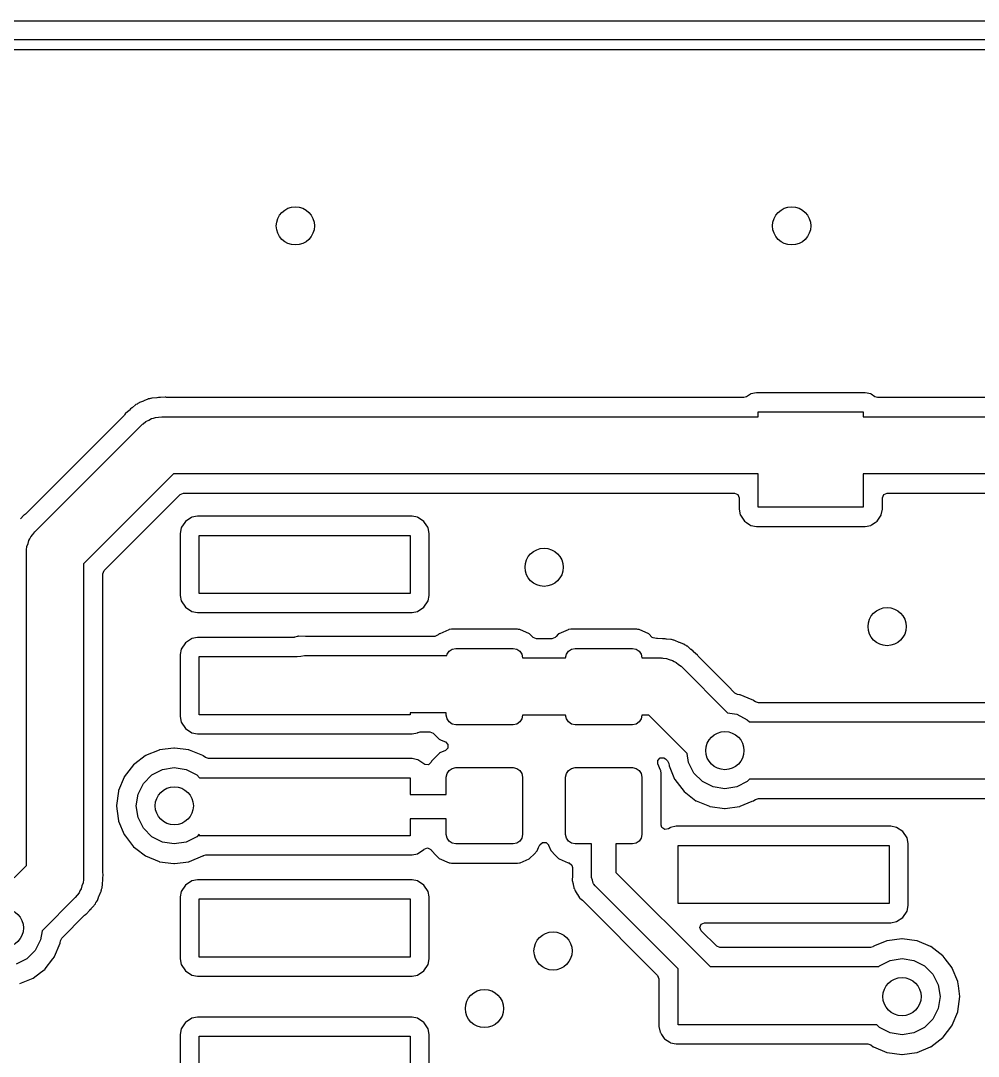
# Model space of a CAD drawing. Extents: x 124.6 to 173.9, y -108.3 to -87.7.
# Drawn here: x 138.02 to 148.06, y -98.5 to -87.65 of the extents above; entities that cross this region are included whole.
import ezdxf

# ---------------------------------------------------------------- set-up
doc = ezdxf.new("R2010")
doc.units = 0
doc.layers.add('BLACK', color=7, linetype='CONTINUOUS')

msp = doc.modelspace()

# ---------------------------------------------------------------- linework, layer by layer
at = {"layer": 'BLACK', "linetype": 'CONTINUOUS'}
for p, q in [((133.85, -87.65), (170.15, -87.65)), ((170.15, -87.85), (133.85, -87.85)), ((133.878, -87.9505), (170.122, -87.9505)), ((139.447, -91.6018), (139.397, -91.6049)), ((139.451, -91.6014), (139.447, -91.6018)), ((139.464, -91.5995), (139.451, -91.6014)), ((139.482, -91.5995), (139.464, -91.5995)), ((139.485, -91.5994), (139.482, -91.5995)), ((139.537, -91.5962), (139.485, -91.5994)), ((139.541, -91.596), (139.537, -91.5962)), ((139.537, -91.5962), (139.537, -91.5962)), ((139.544, -91.5968), (139.541, -91.596)), ((139.551, -91.5983), (139.544, -91.5968)), ((139.544, -91.5968), (139.544, -91.5968)), ((139.562, -91.5995), (139.551, -91.5983)), ((145.599, -91.5995), (139.562, -91.5995)), ((145.627, -91.5912), (145.599, -91.5995)), ((145.668, -91.5638), (145.627, -91.5912)), ((145.672, -91.5611), (145.668, -91.5638)), ((145.668, -91.5638), (145.668, -91.5638)), ((145.73, -91.5495), (145.672, -91.5611)), ((146.87, -91.5495), (145.73, -91.5495)), ((146.928, -91.5611), (146.87, -91.5495)), ((146.932, -91.5638), (146.928, -91.5611)), ((146.973, -91.5912), (146.932, -91.5638)), ((146.932, -91.5638), (146.932, -91.5638)), ((147.001, -91.5995), (146.973, -91.5912)), ((158.742, -91.5995), (147.001, -91.5995)), ((139.183, -91.7115), (139.174, -91.7185)), ((139.187, -91.7088), (139.183, -91.7115)), ((139.19, -91.7064), (139.187, -91.7088)), ((139.228, -91.674), (139.19, -91.7064)), ((139.242, -91.6676), (139.228, -91.674)), ((139.25, -91.6626), (139.242, -91.6676)), ((139.263, -91.6535), (139.25, -91.6626)), ((139.266, -91.6523), (139.263, -91.6535)), ((139.309, -91.6367), (139.266, -91.6523)), ((139.266, -91.6523), (139.266, -91.6523)), ((139.313, -91.6352), (139.309, -91.6367)), ((139.355, -91.6161), (139.313, -91.6352)), ((139.358, -91.6147), (139.355, -91.6161)), ((139.355, -91.6161), (139.355, -91.6161)), ((139.362, -91.6141), (139.358, -91.6147)), ((139.366, -91.6135), (139.362, -91.6141)), ((139.373, -91.6125), (139.366, -91.6135)), ((139.383, -91.6101), (139.373, -91.6125)), ((139.384, -91.6096), (139.383, -91.6101)), ((139.397, -91.6049), (139.384, -91.6096)), ((139.105, -91.7872), (138.602, -92.2897)), ((139.111, -91.7792), (139.105, -91.7872)), ((139.117, -91.7705), (139.111, -91.7792)), ((139.119, -91.7676), (139.117, -91.7705)), ((139.117, -91.7705), (139.117, -91.7705)), ((139.158, -91.7337), (139.119, -91.7676)), ((139.161, -91.7313), (139.158, -91.7337)), ((139.174, -91.7185), (139.161, -91.7313)), ((139.364, -91.8376), (139.392, -91.8201)), ((139.392, -91.8201), (139.414, -91.8161)), ((139.414, -91.8161), (139.434, -91.8073)), ((139.434, -91.8073), (139.467, -91.8061)), ((139.467, -91.8061), (139.5, -91.8)), ((139.5, -91.8), (145.75, -91.8)), ((145.75, -91.8), (145.75, -91.75)), ((145.75, -91.75), (146.85, -91.75)), ((146.85, -91.75), (146.85, -91.8)), ((146.85, -91.8), (158.8, -91.8)), ((138.169, -93.0068), (139.288, -91.8879)), ((139.288, -91.8879), (139.296, -91.8815)), ((139.296, -91.8815), (139.298, -91.8778)), ((139.298, -91.8778), (139.305, -91.8736)), ((139.305, -91.8736), (139.333, -91.8507)), ((139.333, -91.8507), (139.364, -91.8376)), ((138.602, -92.2897), (138.071, -92.8214)), ((139.624, -92.4), (138.681, -93.3432)), ((145.75, -92.4), (139.624, -92.4)), ((145.75, -92.75), (145.75, -92.4)), ((158.676, -92.4), (146.85, -92.4)), ((146.85, -92.4), (146.85, -92.75)), ((139.363, -92.9444), (139.693, -92.6148)), ((139.693, -92.6148), (139.728, -92.6005)), ((139.728, -92.6005), (145.5, -92.6005)), ((145.5, -92.6005), (145.535, -92.6149)), ((145.535, -92.6149), (145.549, -92.6495)), ((145.549, -92.6495), (145.549, -92.7697)), ((147.05, -92.6495), (147.065, -92.6149)), ((147.05, -92.7697), (147.05, -92.6495)), ((147.065, -92.6149), (147.1, -92.6005)), ((147.1, -92.6005), (156.565, -92.6005)), ((145.549, -92.7697), (145.561, -92.8282)), ((146.85, -92.75), (145.75, -92.75)), ((147.039, -92.8282), (147.05, -92.7697)), ((138.053, -92.8338), (138.019, -92.8724)), ((138.056, -92.832), (138.053, -92.8338)), ((138.062, -92.8282), (138.056, -92.832)), ((138.056, -92.832), (138.056, -92.832)), ((138.071, -92.8214), (138.062, -92.8282)), ((139.748, -92.8992), (139.741, -92.9089)), ((139.795, -92.8676), (139.748, -92.8992)), ((139.81, -92.8576), (139.795, -92.8676)), ((139.814, -92.8549), (139.81, -92.8576)), ((139.873, -92.8433), (139.814, -92.8549)), ((142.122, -92.8433), (139.873, -92.8433)), ((142.18, -92.8549), (142.122, -92.8433)), ((142.184, -92.8576), (142.18, -92.8549)), ((142.199, -92.8676), (142.184, -92.8576)), ((142.247, -92.8992), (142.199, -92.8676)), ((142.253, -92.9089), (142.247, -92.8992)), ((145.561, -92.8282), (145.564, -92.8322)), ((145.564, -92.8322), (145.571, -92.8433)), ((145.571, -92.8433), (145.605, -92.8946)), ((145.605, -92.8946), (145.625, -92.9077)), ((146.975, -92.9077), (146.995, -92.8946)), ((146.995, -92.8946), (147.029, -92.8433)), ((147.029, -92.8433), (147.036, -92.8322)), ((147.036, -92.8322), (147.039, -92.8282)), ((138.15, -93.0342), (138.169, -93.0068)), ((138.901, -93.4072), (139.363, -92.9444)), ((139.704, -92.9656), (139.692, -93.0241)), ((139.707, -92.9597), (139.704, -92.9656)), ((139.741, -92.9089), (139.707, -92.9597)), ((142.287, -92.9597), (142.253, -92.9089)), ((142.291, -92.9656), (142.287, -92.9597)), ((142.303, -93.0241), (142.291, -92.9656)), ((145.625, -92.9077), (145.662, -92.9326)), ((145.662, -92.9326), (145.672, -92.9389)), ((145.672, -92.9389), (145.73, -92.9505)), ((145.73, -92.9505), (146.87, -92.9505)), ((146.87, -92.9505), (146.928, -92.9389)), ((146.928, -92.9389), (146.938, -92.9326)), ((146.938, -92.9326), (146.975, -92.9077)), ((138.099, -93.1297), (138.107, -93.0973)), ((138.107, -93.0973), (138.119, -93.0791)), ((138.119, -93.0791), (138.127, -93.0586)), ((138.127, -93.0586), (138.15, -93.0342)), ((139.692, -93.0241), (139.692, -93.6731)), ((139.892, -93.6534), (139.892, -93.0438)), ((139.892, -93.0438), (142.102, -93.0438)), ((142.102, -93.0438), (142.102, -93.6534)), ((142.303, -93.6731), (142.303, -93.0241)), ((138.081, -93.2042), (138.083, -93.1965)), ((138.082, -93.2088), (138.081, -93.2042)), ((138.081, -93.2189), (138.082, -93.2088)), ((138.081, -96.5043), (138.081, -93.2189)), ((138.083, -93.1965), (138.087, -93.1606)), ((138.087, -93.1606), (138.099, -93.1297)), ((138.681, -93.3432), (138.681, -96.6286)), ((138.881, -93.4465), (138.896, -93.4119)), ((138.881, -96.5704), (138.881, -93.4465)), ((138.896, -93.4119), (138.901, -93.4072)), ((142.102, -93.6534), (139.892, -93.6534)), ((139.692, -93.6731), (139.704, -93.7316)), ((139.704, -93.7316), (139.748, -93.798)), ((142.247, -93.798), (142.291, -93.7316)), ((142.291, -93.7316), (142.303, -93.6731)), ((139.748, -93.798), (139.814, -93.8423)), ((139.814, -93.8423), (139.873, -93.8539)), ((139.873, -93.8539), (142.122, -93.8539)), ((142.122, -93.8539), (142.18, -93.8423)), ((142.18, -93.8423), (142.247, -93.798)), ((142.397, -94.0878), (142.362, -94.1022)), ((142.408, -94.0767), (142.397, -94.0878)), ((142.412, -94.0748), (142.408, -94.0767)), ((142.507, -94.0327), (142.412, -94.0748)), ((142.412, -94.0748), (142.412, -94.0748)), ((142.51, -94.0312), (142.507, -94.0327)), ((142.507, -94.0327), (142.507, -94.0327)), ((142.514, -94.0308), (142.51, -94.0312)), ((142.535, -94.0283), (142.514, -94.0308)), ((142.514, -94.0308), (142.514, -94.0308)), ((142.536, -94.0281), (142.535, -94.0283)), ((142.535, -94.0283), (142.535, -94.0283)), ((143.226, -94.0281), (142.536, -94.0281)), ((143.238, -94.0296), (143.226, -94.0281)), ((143.248, -94.0307), (143.238, -94.0296)), ((143.251, -94.0311), (143.248, -94.0307)), ((143.248, -94.0307), (143.248, -94.0307)), ((143.354, -94.0764), (143.251, -94.0311)), ((143.391, -94.1133), (143.354, -94.0764)), ((143.655, -94.0799), (143.632, -94.1028)), ((143.658, -94.0767), (143.655, -94.0799)), ((143.655, -94.0799), (143.655, -94.0799)), ((143.662, -94.0748), (143.658, -94.0767)), ((143.757, -94.0327), (143.662, -94.0748)), ((143.662, -94.0748), (143.662, -94.0748)), ((143.76, -94.0312), (143.757, -94.0327)), ((143.757, -94.0327), (143.757, -94.0327)), ((143.764, -94.0308), (143.76, -94.0312)), ((143.785, -94.0283), (143.764, -94.0308)), ((143.764, -94.0308), (143.764, -94.0308)), ((143.786, -94.0281), (143.785, -94.0283)), ((143.785, -94.0283), (143.785, -94.0283)), ((144.476, -94.0281), (143.786, -94.0281)), ((144.488, -94.0296), (144.476, -94.0281)), ((144.498, -94.0307), (144.488, -94.0296)), ((144.501, -94.0311), (144.498, -94.0307)), ((144.498, -94.0307), (144.498, -94.0307)), ((144.604, -94.0764), (144.501, -94.0311)), ((144.64, -94.1129), (144.604, -94.0764)), ((139.748, -94.1692), (139.704, -94.2356)), ((139.8, -94.1345), (139.748, -94.1692)), ((139.81, -94.1276), (139.8, -94.1345)), ((139.814, -94.1249), (139.81, -94.1276)), ((139.873, -94.1133), (139.814, -94.1249)), ((140.88, -94.1133), (139.873, -94.1133)), ((140.887, -94.1128), (140.88, -94.1133)), ((140.889, -94.1125), (140.887, -94.1128)), ((140.895, -94.1111), (140.889, -94.1125)), ((140.917, -94.1049), (140.895, -94.1111)), ((140.925, -94.1027), (140.917, -94.1049)), ((140.928, -94.1017), (140.925, -94.1027)), ((140.925, -94.1027), (140.925, -94.1027)), ((140.932, -94.1018), (140.928, -94.1017)), ((141.005, -94.1022), (140.932, -94.1018)), ((140.932, -94.1018), (140.932, -94.1018)), ((142.362, -94.1022), (141.005, -94.1022)), ((141.005, -94.1022), (141.005, -94.1022)), ((143.391, -94.1138), (143.391, -94.1133)), ((143.426, -94.1281), (143.391, -94.1138)), ((143.586, -94.1281), (143.426, -94.1281)), ((143.621, -94.1137), (143.586, -94.1281)), ((143.622, -94.1129), (143.621, -94.1137)), ((143.632, -94.1028), (143.622, -94.1129)), ((144.648, -94.1193), (144.64, -94.1129)), ((144.685, -94.1261), (144.648, -94.1193)), ((144.695, -94.1241), (144.685, -94.1261)), ((144.746, -94.128), (144.695, -94.1241)), ((144.75, -94.1281), (144.746, -94.128)), ((144.768, -94.1281), (144.75, -94.1281)), ((144.774, -94.1291), (144.768, -94.1281)), ((144.784, -94.1306), (144.774, -94.1291)), ((144.788, -94.1311), (144.784, -94.1306)), ((144.834, -94.1345), (144.788, -94.1311)), ((144.838, -94.1348), (144.834, -94.1345)), ((144.834, -94.1345), (144.834, -94.1345)), ((144.841, -94.136), (144.838, -94.1348)), ((144.852, -94.1402), (144.841, -94.136)), ((144.841, -94.136), (144.841, -94.136)), ((144.862, -94.1427), (144.852, -94.1402)), ((144.866, -94.1433), (144.862, -94.1427)), ((144.877, -94.145), (144.866, -94.1433)), ((144.921, -94.1656), (144.877, -94.145)), ((144.922, -94.1662), (144.921, -94.1656)), ((144.925, -94.1677), (144.922, -94.1662)), ((144.969, -94.1839), (144.925, -94.1677)), ((144.972, -94.1851), (144.969, -94.1839)), ((144.969, -94.1839), (144.969, -94.1839)), ((144.975, -94.1872), (144.972, -94.1851)), ((144.984, -94.1943), (144.975, -94.1872)), ((144.975, -94.1872), (144.975, -94.1872)), ((144.993, -94.1995), (144.984, -94.1943)), ((145.003, -94.2045), (144.993, -94.1995)), ((145.007, -94.206), (145.003, -94.2045)), ((145.003, -94.2045), (145.003, -94.2045)), ((145.044, -94.2389), (145.007, -94.206)), ((139.704, -94.2356), (139.692, -94.2941)), ((139.692, -94.2941), (139.692, -94.9431)), ((139.892, -94.9234), (139.892, -94.3138)), ((139.892, -94.3138), (140.916, -94.3138)), ((140.916, -94.3138), (140.917, -94.3136)), ((140.917, -94.3136), (140.957, -94.3101)), ((140.957, -94.3101), (140.997, -94.3027)), ((140.997, -94.3027), (142.486, -94.3027)), ((142.486, -94.3027), (142.489, -94.2903)), ((142.489, -94.2903), (142.51, -94.2579)), ((142.51, -94.2579), (142.543, -94.2362)), ((142.543, -94.2362), (142.581, -94.2286)), ((142.581, -94.2286), (143.181, -94.2286)), ((143.181, -94.2286), (143.219, -94.2362)), ((143.219, -94.2362), (143.252, -94.2579)), ((143.252, -94.2579), (143.273, -94.2903)), ((143.273, -94.2903), (143.281, -94.3286)), ((143.731, -94.3286), (143.739, -94.2903)), ((143.739, -94.2903), (143.76, -94.2579)), ((143.76, -94.2579), (143.793, -94.2362)), ((143.793, -94.2362), (143.831, -94.2286)), ((143.831, -94.2286), (144.431, -94.2286)), ((144.431, -94.2286), (144.469, -94.2362)), ((144.469, -94.2362), (144.502, -94.2579)), ((144.502, -94.2579), (144.523, -94.2903)), ((144.523, -94.2903), (144.531, -94.3286)), ((145.047, -94.2413), (145.044, -94.2389)), ((145.056, -94.2483), (145.047, -94.2413)), ((145.058, -94.2494), (145.056, -94.2483)), ((145.056, -94.2483), (145.056, -94.2483)), ((145.07, -94.2622), (145.058, -94.2494)), ((145.073, -94.2643), (145.07, -94.2622)), ((145.114, -94.3009), (145.073, -94.2643)), ((145.116, -94.3038), (145.114, -94.3009)), ((145.12, -94.3098), (145.116, -94.3038)), ((145.116, -94.3038), (145.116, -94.3038)), ((145.126, -94.3183), (145.12, -94.3098)), ((143.281, -94.3286), (143.731, -94.3286)), ((144.531, -94.3286), (144.729, -94.3286)), ((144.729, -94.3286), (144.739, -94.3296)), ((144.739, -94.3296), (144.744, -94.329)), ((144.744, -94.329), (144.751, -94.3308)), ((144.751, -94.3308), (144.787, -94.3343)), ((144.787, -94.3343), (144.818, -94.3467)), ((144.818, -94.3467), (144.851, -94.3544)), ((144.851, -94.3544), (144.869, -94.3668)), ((144.869, -94.3668), (144.889, -94.375)), ((144.889, -94.375), (144.914, -94.3977)), ((144.914, -94.3977), (144.941, -94.4165)), ((144.941, -94.4165), (145.429, -94.9046)), ((145.44, -94.6318), (145.126, -94.3183)), ((145.492, -94.6838), (145.44, -94.6318)), ((145.506, -94.6981), (145.492, -94.6838)), ((145.534, -94.712), (145.506, -94.6981)), ((145.554, -94.7145), (145.534, -94.712)), ((145.557, -94.715), (145.554, -94.7145)), ((145.554, -94.7145), (145.554, -94.7145)), ((145.56, -94.7162), (145.557, -94.715)), ((145.643, -94.7508), (145.56, -94.7162)), ((145.56, -94.7162), (145.56, -94.7162)), ((145.703, -94.7755), (145.643, -94.7508)), ((145.705, -94.7774), (145.703, -94.7755)), ((145.721, -94.7894), (145.705, -94.7774)), ((145.705, -94.7774), (145.705, -94.7774)), ((145.751, -94.7995), (145.721, -94.7894)), ((151.072, -94.7995), (145.751, -94.7995)), ((139.692, -94.9431), (139.704, -95.0016)), ((142.102, -94.9234), (139.892, -94.9234)), ((142.481, -94.9027), (142.102, -94.9027)), ((142.102, -94.9027), (142.102, -94.9234)), ((142.481, -94.9286), (142.481, -94.9027)), ((142.489, -94.9669), (142.481, -94.9286)), ((142.51, -94.9993), (142.489, -94.9669)), ((143.273, -94.9669), (143.252, -94.9993)), ((143.281, -94.9286), (143.273, -94.9669)), ((143.731, -94.9286), (143.281, -94.9286)), ((143.739, -94.9669), (143.731, -94.9286)), ((143.76, -94.9993), (143.739, -94.9669)), ((144.523, -94.9669), (144.502, -94.9993)), ((144.531, -94.9286), (144.523, -94.9669)), ((144.605, -94.9286), (144.531, -94.9286)), ((145.005, -95.3287), (144.605, -94.9286)), ((145.429, -94.9046), (145.524, -94.9196)), ((145.524, -94.9196), (145.635, -94.9764)), ((139.704, -95.0016), (139.748, -95.068)), ((139.748, -95.068), (139.814, -95.1123)), ((142.543, -95.021), (142.51, -94.9993)), ((142.581, -95.0286), (142.543, -95.021)), ((143.181, -95.0286), (142.581, -95.0286)), ((143.219, -95.021), (143.181, -95.0286)), ((143.252, -94.9993), (143.219, -95.021)), ((143.793, -95.021), (143.76, -94.9993)), ((143.831, -95.0286), (143.793, -95.021)), ((144.431, -95.0286), (143.831, -95.0286)), ((144.469, -95.021), (144.431, -95.0286)), ((144.502, -94.9993), (144.469, -95.021)), ((145.635, -94.9764), (145.659, -95)), ((145.659, -95), (151.176, -95)), ((139.814, -95.1123), (139.873, -95.1239)), ((139.873, -95.1239), (142.122, -95.1239)), ((142.122, -95.1239), (142.18, -95.1123)), ((142.18, -95.1123), (142.184, -95.1096)), ((142.184, -95.1096), (142.189, -95.1077)), ((142.189, -95.1091), (142.209, -95.1032)), ((142.189, -95.1077), (142.189, -95.1091)), ((142.209, -95.1032), (142.31, -95.1032)), ((142.31, -95.1032), (142.345, -95.1175)), ((142.345, -95.1175), (142.408, -95.1808)), ((142.408, -95.1808), (142.429, -95.1902)), ((139.474, -95.2936), (139.471, -95.2948)), ((139.477, -95.2931), (139.474, -95.2936)), ((139.628, -95.2733), (139.477, -95.2931)), ((139.477, -95.2931), (139.477, -95.2931)), ((139.631, -95.2729), (139.628, -95.2733)), ((139.634, -95.2733), (139.631, -95.2729)), ((139.785, -95.2931), (139.634, -95.2733)), ((139.788, -95.2936), (139.785, -95.2931)), ((139.785, -95.2931), (139.785, -95.2931)), ((139.791, -95.2948), (139.788, -95.2936)), ((142.429, -95.1902), (142.472, -95.2088)), ((142.472, -95.2088), (142.497, -95.2359)), ((142.497, -95.2734), (142.472, -95.2984)), ((142.497, -95.2359), (142.497, -95.2734)), ((139.326, -95.356), (139.216, -95.44)), ((139.328, -95.3541), (139.326, -95.356)), ((139.331, -95.3528), (139.328, -95.3541)), ((139.471, -95.2948), (139.331, -95.3528)), ((139.331, -95.3528), (139.331, -95.3528)), ((139.471, -95.2948), (139.471, -95.2948)), ((139.931, -95.3528), (139.791, -95.2948)), ((139.791, -95.2948), (139.791, -95.2948)), ((139.934, -95.3541), (139.931, -95.3528)), ((139.931, -95.3528), (139.931, -95.3528)), ((139.959, -95.3732), (139.934, -95.3541)), ((139.989, -95.3833), (139.959, -95.3732)), ((142.122, -95.3833), (139.989, -95.3833)), ((142.18, -95.3949), (142.122, -95.3833)), ((142.184, -95.3976), (142.18, -95.3949)), ((142.247, -95.4392), (142.184, -95.3976)), ((142.381, -95.3541), (142.329, -95.4059)), ((142.405, -95.3299), (142.381, -95.3541)), ((142.408, -95.3267), (142.405, -95.3299)), ((142.405, -95.3299), (142.405, -95.3299)), ((142.412, -95.3248), (142.408, -95.3267)), ((142.472, -95.2984), (142.412, -95.3248)), ((142.412, -95.3248), (142.412, -95.3248)), ((144.697, -95.4025), (144.723, -95.3753)), ((144.698, -95.44), (144.697, -95.4025)), ((144.723, -95.3753), (144.761, -95.3744)), ((144.761, -95.3744), (144.778, -95.3855)), ((144.778, -95.3855), (144.798, -95.4057)), ((145.02, -95.4236), (145.005, -95.3287)), ((139.203, -95.4503), (139.106, -95.5758)), ((139.216, -95.44), (139.203, -95.4503)), ((139.396, -95.555), (139.507, -95.4982)), ((139.507, -95.4982), (139.631, -95.4786)), ((139.631, -95.4786), (139.755, -95.4982)), ((139.755, -95.4982), (139.866, -95.555)), ((142.257, -95.4465), (142.247, -95.4392)), ((142.247, -95.4392), (142.247, -95.4392)), ((142.295, -95.4474), (142.257, -95.4465)), ((142.322, -95.4215), (142.295, -95.4474)), ((142.327, -95.41), (142.322, -95.4215)), ((142.329, -95.4059), (142.327, -95.41)), ((142.327, -95.41), (142.327, -95.41)), ((142.489, -95.5403), (142.51, -95.5079)), ((142.51, -95.5079), (142.543, -95.4862)), ((142.543, -95.4862), (142.581, -95.4786)), ((142.581, -95.4786), (143.181, -95.4786)), ((143.181, -95.4786), (143.219, -95.4862)), ((143.219, -95.4862), (143.252, -95.5079)), ((143.252, -95.5079), (143.273, -95.5403)), ((143.739, -95.5403), (143.76, -95.5079)), ((143.76, -95.5079), (143.793, -95.4862)), ((143.793, -95.4862), (143.831, -95.4786)), ((143.831, -95.4786), (144.431, -95.4786)), ((144.431, -95.4786), (144.469, -95.4862)), ((144.469, -95.4862), (144.502, -95.5079)), ((144.502, -95.5079), (144.523, -95.5403)), ((144.727, -95.5044), (144.698, -95.44)), ((144.728, -95.5078), (144.727, -95.5044)), ((144.727, -95.5044), (144.727, -95.5044)), ((144.729, -95.5114), (144.728, -95.5078)), ((144.729, -95.5144), (144.729, -95.5114)), ((144.729, -95.5114), (144.729, -95.5114)), ((144.798, -95.4057), (144.812, -95.4339)), ((144.812, -95.4339), (144.815, -95.4568)), ((144.815, -95.4568), (144.816, -95.4597)), ((144.816, -95.4597), (144.816, -95.4597)), ((144.816, -95.4597), (144.874, -95.5999)), ((145.076, -95.5351), (145.02, -95.4236)), ((139.105, -95.5787), (139.047, -95.7189)), ((139.106, -95.5758), (139.105, -95.5787)), ((139.105, -95.5787), (139.105, -95.5787)), ((139.307, -95.6435), (139.396, -95.555)), ((139.866, -95.555), (139.895, -95.5838)), ((139.895, -95.5838), (142.102, -95.5838)), ((142.102, -95.5838), (142.102, -95.7616)), ((142.481, -95.5786), (142.489, -95.5403)), ((142.481, -95.7616), (142.481, -95.5786)), ((143.273, -95.5403), (143.281, -95.5786)), ((143.281, -95.5786), (143.281, -96.1786)), ((143.731, -95.5786), (143.739, -95.5403)), ((143.731, -96.1786), (143.731, -95.5786)), ((144.523, -95.5403), (144.531, -95.5786)), ((144.531, -95.5786), (144.531, -96.1786)), ((144.732, -95.534), (144.729, -95.5144)), ((144.732, -96.0802), (144.732, -95.534)), ((144.874, -95.5999), (144.875, -95.6028)), ((144.875, -95.6028), (144.972, -95.7283)), ((145.165, -95.6236), (145.076, -95.5351)), ((145.659, -95.6), (145.635, -95.6236)), ((151.3, -95.6), (145.659, -95.6)), ((139.046, -95.725), (139.026, -95.8754)), ((139.047, -95.7189), (139.046, -95.7218)), ((139.046, -95.7218), (139.046, -95.725)), ((139.046, -95.725), (139.046, -95.725)), ((139.047, -95.7189), (139.047, -95.7189)), ((139.251, -95.755), (139.307, -95.6435)), ((144.972, -95.7283), (145.097, -95.8245)), ((145.276, -95.6804), (145.165, -95.6236)), ((145.4, -95.7), (145.276, -95.6804)), ((145.524, -95.6804), (145.4, -95.7)), ((145.635, -95.6236), (145.524, -95.6804)), ((139.231, -95.8786), (139.251, -95.755)), ((142.102, -95.7616), (142.481, -95.7616)), ((145.097, -95.8245), (145.1, -95.8258)), ((145.1, -95.8258), (145.1, -95.8258)), ((145.1, -95.8258), (145.24, -95.8838)), ((145.56, -95.8838), (145.687, -95.831)), ((145.687, -95.831), (145.703, -95.8245)), ((145.703, -95.8245), (145.705, -95.8226)), ((145.705, -95.8226), (145.721, -95.8106)), ((145.705, -95.8226), (145.705, -95.8226)), ((145.721, -95.8106), (145.751, -95.8005)), ((145.751, -95.8005), (151.238, -95.8005)), ((139.026, -95.8754), (139.025, -95.8786)), ((139.025, -95.8786), (139.026, -95.8818)), ((139.026, -95.8818), (139.032, -95.9328)), ((139.032, -95.9328), (139.046, -96.0354)), ((139.251, -96.0022), (139.231, -95.8786)), ((145.24, -95.8838), (145.24, -95.8838)), ((145.24, -95.8838), (145.243, -95.885)), ((145.243, -95.885), (145.246, -95.8855)), ((145.246, -95.8855), (145.246, -95.8855)), ((145.246, -95.8855), (145.397, -95.9053)), ((145.397, -95.9053), (145.4, -95.9057)), ((145.4, -95.9057), (145.403, -95.9053)), ((145.403, -95.9053), (145.554, -95.8855)), ((145.554, -95.8855), (145.557, -95.885)), ((145.554, -95.8855), (145.554, -95.8855)), ((145.557, -95.885), (145.56, -95.8838)), ((145.56, -95.8838), (145.56, -95.8838)), ((139.046, -96.0354), (139.047, -96.0383)), ((139.047, -96.0383), (139.047, -96.0383)), ((139.047, -96.0383), (139.105, -96.1785)), ((139.307, -96.1137), (139.251, -96.0022)), ((142.481, -96.0156), (142.102, -96.0156)), ((142.102, -96.0156), (142.102, -96.1934)), ((142.481, -96.1786), (142.481, -96.0156)), ((139.396, -96.2022), (139.307, -96.1137)), ((144.74, -96.1074), (144.732, -96.0802)), ((144.771, -96.1282), (144.74, -96.1074)), ((144.808, -96.1209), (144.771, -96.1282)), ((144.828, -96.1076), (144.808, -96.1209)), ((144.832, -96.1049), (144.828, -96.1076)), ((144.828, -96.1076), (144.828, -96.1076)), ((144.89, -96.0933), (144.832, -96.1049)), ((147.14, -96.0933), (144.89, -96.0933)), ((147.198, -96.1049), (147.14, -96.0933)), ((147.264, -96.1492), (147.198, -96.1049)), ((147.309, -96.2156), (147.264, -96.1492)), ((139.105, -96.1785), (139.106, -96.1814)), ((139.106, -96.1814), (139.108, -96.184)), ((139.108, -96.184), (139.173, -96.2677)), ((139.173, -96.2677), (139.203, -96.3069)), ((139.507, -96.259), (139.396, -96.2022)), ((139.631, -96.2786), (139.507, -96.259)), ((139.755, -96.259), (139.631, -96.2786)), ((139.866, -96.2022), (139.755, -96.259)), ((139.892, -96.1759), (139.866, -96.2022)), ((139.892, -96.1934), (139.892, -96.1759)), ((142.102, -96.1934), (139.892, -96.1934)), ((142.489, -96.2169), (142.481, -96.1786)), ((142.51, -96.2493), (142.489, -96.2169)), ((142.543, -96.271), (142.51, -96.2493)), ((142.581, -96.2786), (142.543, -96.271)), ((143.219, -96.271), (143.181, -96.2786)), ((143.252, -96.2493), (143.219, -96.271)), ((143.273, -96.2169), (143.252, -96.2493)), ((143.281, -96.1786), (143.273, -96.2169)), ((143.461, -96.2881), (143.488, -96.2622)), ((143.488, -96.2622), (143.526, -96.2631)), ((143.526, -96.2631), (143.551, -96.2881)), ((143.739, -96.2169), (143.731, -96.1786)), ((143.76, -96.2493), (143.739, -96.2169)), ((143.793, -96.271), (143.76, -96.2493)), ((143.831, -96.2786), (143.793, -96.271)), ((144.469, -96.271), (144.431, -96.2786)), ((144.502, -96.2493), (144.469, -96.271)), ((144.523, -96.2169), (144.502, -96.2493)), ((144.531, -96.1786), (144.523, -96.2169)), ((147.32, -96.2741), (147.309, -96.2156)), ((139.203, -96.3069), (139.205, -96.3088)), ((139.205, -96.3088), (139.229, -96.3269)), ((139.229, -96.3269), (139.328, -96.4031)), ((142.18, -96.3823), (142.247, -96.338)), ((142.247, -96.338), (142.249, -96.3345)), ((142.249, -96.3345), (142.283, -96.3203)), ((142.283, -96.3203), (142.318, -96.3347)), ((142.318, -96.3347), (142.324, -96.3441)), ((142.324, -96.3441), (142.325, -96.3439)), ((142.325, -96.3439), (142.327, -96.3476)), ((142.327, -96.3476), (142.329, -96.3518)), ((142.329, -96.3518), (142.332, -96.3549)), ((142.332, -96.3549), (142.332, -96.355)), ((142.332, -96.355), (142.369, -96.3912)), ((143.181, -96.2786), (142.581, -96.2786)), ((143.401, -96.3841), (143.433, -96.3513)), ((143.433, -96.3513), (143.449, -96.3149)), ((143.449, -96.3149), (143.461, -96.2881)), ((143.551, -96.2881), (143.553, -96.2921)), ((143.553, -96.2921), (143.577, -96.3472)), ((143.577, -96.3472), (143.579, -96.3518)), ((143.579, -96.3518), (143.582, -96.3549)), ((143.582, -96.3549), (143.582, -96.355)), ((143.582, -96.355), (143.619, -96.3912)), ((144.004, -96.2786), (143.831, -96.2786)), ((144.004, -96.6286), (144.004, -96.2786)), ((144.431, -96.2786), (144.258, -96.2786)), ((144.258, -96.2786), (144.258, -96.576)), ((144.91, -96.9034), (144.91, -96.2938)), ((144.91, -96.2938), (147.12, -96.2938)), ((147.12, -96.2938), (147.12, -96.9034)), ((147.32, -96.9231), (147.32, -96.2741)), ((139.328, -96.4031), (139.331, -96.4044)), ((139.331, -96.4044), (139.331, -96.4044)), ((139.331, -96.4044), (139.471, -96.4624)), ((139.471, -96.4624), (139.471, -96.4624)), ((139.471, -96.4624), (139.474, -96.4636)), ((139.474, -96.4636), (139.477, -96.4641)), ((139.477, -96.4641), (139.477, -96.4641)), ((139.477, -96.4641), (139.628, -96.4839)), ((139.628, -96.4839), (139.631, -96.4843)), ((139.631, -96.4843), (139.634, -96.4839)), ((139.634, -96.4839), (139.785, -96.4641)), ((139.785, -96.4641), (139.788, -96.4636)), ((139.785, -96.4641), (139.785, -96.4641)), ((139.788, -96.4636), (139.791, -96.4624)), ((139.791, -96.4624), (139.931, -96.4044)), ((139.791, -96.4624), (139.791, -96.4624)), ((139.931, -96.4044), (139.934, -96.4031)), ((139.934, -96.4031), (139.936, -96.4012)), ((139.936, -96.4012), (139.938, -96.4005)), ((139.938, -96.4005), (139.962, -96.3939)), ((139.962, -96.3939), (142.122, -96.3939)), ((142.122, -96.3939), (142.18, -96.3823)), ((142.369, -96.3912), (142.408, -96.4308)), ((142.408, -96.4308), (142.511, -96.4761)), ((142.511, -96.4761), (142.514, -96.4765)), ((142.514, -96.4765), (142.514, -96.4765)), ((142.514, -96.4765), (142.521, -96.4773)), ((142.521, -96.4773), (142.536, -96.4791)), ((142.536, -96.4791), (143.226, -96.4791)), ((143.226, -96.4791), (143.227, -96.4789)), ((143.227, -96.4789), (143.248, -96.4764)), ((143.227, -96.4789), (143.227, -96.4789)), ((143.248, -96.4764), (143.252, -96.476)), ((143.248, -96.4764), (143.248, -96.4764)), ((143.252, -96.476), (143.255, -96.4745)), ((143.255, -96.4745), (143.35, -96.4324)), ((143.255, -96.4745), (143.255, -96.4745)), ((143.35, -96.4324), (143.354, -96.4305)), ((143.35, -96.4324), (143.35, -96.4324)), ((143.354, -96.4305), (143.357, -96.4273)), ((143.357, -96.4273), (143.401, -96.3841)), ((143.357, -96.4273), (143.357, -96.4273)), ((143.619, -96.3912), (143.658, -96.4308)), ((143.658, -96.4308), (143.663, -96.4327)), ((143.663, -96.4327), (143.663, -96.4327)), ((143.663, -96.4327), (143.757, -96.4746)), ((143.757, -96.4746), (143.757, -96.4746)), ((143.757, -96.4746), (143.761, -96.4761)), ((143.761, -96.4761), (143.764, -96.4765)), ((143.764, -96.4765), (143.767, -96.4773)), ((143.767, -96.4773), (143.797, -96.5003)), ((137.822, -96.7632), (138.081, -96.5043)), ((138.883, -96.5806), (138.881, -96.5704)), ((138.882, -96.6432), (138.885, -96.5942)), ((138.885, -96.5942), (138.883, -96.5806)), ((143.797, -96.5003), (143.803, -96.5246)), ((143.803, -96.5246), (143.803, -96.6122)), ((144.258, -96.576), (145.246, -97.5638)), ((138.675, -96.6869), (138.663, -96.7178)), ((138.679, -96.651), (138.675, -96.6869)), ((138.681, -96.6433), (138.679, -96.651)), ((138.681, -96.6286), (138.68, -96.6387)), ((138.68, -96.6387), (138.681, -96.6433)), ((138.875, -96.7372), (138.878, -96.6996)), ((138.878, -96.6996), (138.879, -96.6877)), ((138.879, -96.6838), (138.881, -96.6695)), ((138.879, -96.6877), (138.879, -96.6838)), ((138.881, -96.6495), (138.882, -96.6459)), ((138.881, -96.6676), (138.881, -96.6495)), ((138.881, -96.6695), (138.881, -96.6676)), ((138.882, -96.6459), (138.882, -96.6432)), ((139.814, -96.6649), (139.748, -96.7092)), ((139.873, -96.6533), (139.814, -96.6649)), ((142.122, -96.6533), (139.873, -96.6533)), ((142.18, -96.6649), (142.122, -96.6533)), ((142.247, -96.7092), (142.18, -96.6649)), ((143.803, -96.6164), (143.8, -96.6533)), ((143.8, -96.6533), (143.8, -96.6533)), ((143.8, -96.6533), (143.8, -96.6576)), ((143.8, -96.6576), (143.801, -96.6617)), ((143.801, -96.6617), (143.801, -96.6617)), ((143.801, -96.6617), (143.81, -96.6975)), ((143.803, -96.6122), (143.803, -96.6164)), ((143.81, -96.6975), (143.811, -96.7016)), ((143.811, -96.7016), (143.817, -96.7337)), ((144.013, -96.6586), (144.004, -96.6286)), ((144.019, -96.6892), (144.013, -96.6586)), ((144.023, -96.6945), (144.019, -96.6892)), ((144.024, -96.6972), (144.023, -96.6945)), ((144.028, -96.7003), (144.024, -96.6972)), ((144.041, -96.7184), (144.028, -96.7003)), ((138.612, -96.8133), (138.593, -96.8407)), ((138.635, -96.7889), (138.612, -96.8133)), ((138.643, -96.7684), (138.635, -96.7889)), ((138.655, -96.7501), (138.643, -96.7684)), ((138.663, -96.7178), (138.655, -96.7501)), ((138.843, -96.8213), (138.863, -96.7796)), ((138.863, -96.7796), (138.865, -96.7764)), ((138.863, -96.7796), (138.863, -96.7796)), ((138.865, -96.7764), (138.866, -96.765)), ((138.866, -96.765), (138.867, -96.7612)), ((138.867, -96.7612), (138.869, -96.7516)), ((138.869, -96.7516), (138.87, -96.7511)), ((138.87, -96.7511), (138.875, -96.7372)), ((139.704, -96.7756), (139.692, -96.8341)), ((139.748, -96.7092), (139.704, -96.7756)), ((142.291, -96.7756), (142.247, -96.7092)), ((142.303, -96.8341), (142.291, -96.7756)), ((143.817, -96.7337), (143.819, -96.7423)), ((143.819, -96.7423), (143.821, -96.746)), ((143.821, -96.746), (143.821, -96.746)), ((143.821, -96.746), (143.823, -96.7494)), ((143.823, -96.7494), (143.827, -96.7612)), ((143.827, -96.7612), (143.83, -96.7691)), ((143.83, -96.7691), (143.853, -96.803)), ((143.853, -96.803), (143.856, -96.8066)), ((143.856, -96.8066), (143.876, -96.8424)), ((144.91, -97.5872), (144.041, -96.7184)), ((138.593, -96.8407), (138.246, -97.1874)), ((138.774, -96.9403), (138.804, -96.9062)), ((138.804, -96.9062), (138.81, -96.8923)), ((138.81, -96.8923), (138.815, -96.8837)), ((138.815, -96.8837), (138.825, -96.8714)), ((138.825, -96.8714), (138.833, -96.8495)), ((138.833, -96.8495), (138.842, -96.825)), ((138.842, -96.825), (138.843, -96.8213)), ((139.692, -96.8341), (139.692, -97.4831)), ((139.892, -97.4634), (139.892, -96.8538)), ((139.892, -96.8538), (142.102, -96.8538)), ((142.102, -96.8538), (142.102, -97.4634)), ((142.303, -97.4831), (142.303, -96.8341)), ((143.876, -96.8424), (143.88, -96.8451)), ((143.88, -96.8451), (143.88, -96.8451)), ((143.88, -96.8451), (143.908, -96.8689)), ((143.908, -96.8689), (143.911, -96.8718)), ((143.911, -96.8718), (144.695, -97.6559)), ((147.12, -96.9034), (144.91, -96.9034)), ((138.453, -97.2645), (138.691, -97.026)), ((138.691, -97.026), (138.7, -97.0193)), ((138.7, -97.0193), (138.706, -97.0155)), ((138.706, -97.0155), (138.709, -97.0137)), ((138.709, -97.0137), (138.745, -96.9722)), ((138.745, -96.9722), (138.747, -96.97)), ((138.747, -96.97), (138.76, -96.9571)), ((138.76, -96.9571), (138.761, -96.9557)), ((138.761, -96.9557), (138.768, -96.9464)), ((138.761, -96.9557), (138.761, -96.9557)), ((138.768, -96.9464), (138.771, -96.9434)), ((138.771, -96.9434), (138.774, -96.9403)), ((147.264, -97.048), (147.309, -96.9816)), ((147.309, -96.9816), (147.32, -96.9231)), ((145.139, -97.1529), (145.153, -97.1183)), ((145.153, -97.1183), (145.188, -97.1039)), ((145.188, -97.1039), (147.14, -97.1039)), ((147.14, -97.1039), (147.198, -97.0923)), ((147.198, -97.0923), (147.264, -97.048)), ((138.246, -97.1874), (138.231, -97.2822)), ((145.153, -97.1875), (145.139, -97.1529)), ((145.315, -97.3489), (145.153, -97.1875)), ((138.231, -97.2822), (138.175, -97.3937)), ((138.377, -97.4585), (138.435, -97.3183)), ((138.435, -97.3183), (138.436, -97.3154)), ((138.435, -97.3183), (138.435, -97.3183)), ((138.436, -97.3154), (138.439, -97.2927)), ((138.439, -97.2927), (138.453, -97.2645)), ((145.349, -97.3633), (145.315, -97.3489)), ((146.949, -97.3567), (146.925, -97.3633)), ((146.951, -97.356), (146.949, -97.3567)), ((146.953, -97.3541), (146.951, -97.356)), ((146.969, -97.3476), (146.953, -97.3541)), ((147.096, -97.2948), (146.969, -97.3476)), ((147.099, -97.2936), (147.096, -97.2948)), ((147.096, -97.2948), (147.096, -97.2948)), ((147.102, -97.2931), (147.099, -97.2936)), ((147.253, -97.2733), (147.102, -97.2931)), ((147.102, -97.2931), (147.102, -97.2931)), ((147.256, -97.2729), (147.253, -97.2733)), ((147.259, -97.2733), (147.256, -97.2729)), ((147.41, -97.2931), (147.259, -97.2733)), ((147.413, -97.2936), (147.41, -97.2931)), ((147.41, -97.2931), (147.41, -97.2931)), ((147.416, -97.2948), (147.413, -97.2936)), ((147.556, -97.3528), (147.416, -97.2948)), ((147.416, -97.2948), (147.416, -97.2948)), ((147.559, -97.3541), (147.556, -97.3528)), ((147.556, -97.3528), (147.556, -97.3528)), ((147.684, -97.4503), (147.559, -97.3541)), ((138.175, -97.3937), (138.086, -97.4822)), ((138.359, -97.4831), (138.376, -97.4614)), ((138.376, -97.4614), (138.377, -97.4585)), ((142.102, -97.4634), (139.892, -97.4634)), ((146.925, -97.3633), (145.349, -97.3633)), ((147.686, -97.4529), (147.684, -97.4503)), ((147.708, -97.4807), (147.686, -97.4529)), ((138.086, -97.4822), (137.975, -97.539)), ((138.279, -97.5869), (138.359, -97.4831)), ((139.692, -97.4831), (139.704, -97.5416)), ((139.704, -97.5416), (139.748, -97.608)), ((142.247, -97.608), (142.291, -97.5416)), ((142.291, -97.5416), (142.303, -97.4831)), ((145.246, -97.5638), (147.012, -97.5638)), ((147.012, -97.5638), (147.021, -97.555)), ((147.021, -97.555), (147.132, -97.4982)), ((147.132, -97.4982), (147.256, -97.4786)), ((147.256, -97.4786), (147.38, -97.4982)), ((147.38, -97.4982), (147.491, -97.555)), ((147.491, -97.555), (147.58, -97.6435)), ((147.781, -97.5758), (147.708, -97.4807)), ((138.154, -97.6831), (138.23, -97.6245)), ((138.23, -97.6245), (138.277, -97.5888)), ((138.277, -97.5888), (138.279, -97.5869)), ((139.748, -97.608), (139.814, -97.6523)), ((139.814, -97.6523), (139.873, -97.6639)), ((139.873, -97.6639), (142.122, -97.6639)), ((142.122, -97.6639), (142.18, -97.6523)), ((142.18, -97.6523), (142.247, -97.608)), ((144.695, -97.6559), (144.709, -97.6906)), ((144.91, -98.1734), (144.91, -97.5872)), ((147.58, -97.6435), (147.636, -97.755)), ((147.782, -97.5787), (147.781, -97.5758)), ((147.84, -97.7189), (147.782, -97.5787)), ((147.782, -97.5787), (147.782, -97.5787)), ((138.011, -97.7424), (138.151, -97.6844)), ((138.151, -97.6844), (138.154, -97.6831)), ((138.151, -97.6844), (138.151, -97.6844)), ((144.709, -97.6906), (144.709, -98.1931)), ((147.636, -97.755), (147.656, -97.8786)), ((147.841, -97.7218), (147.84, -97.7189)), ((147.84, -97.7189), (147.84, -97.7189)), ((147.841, -97.725), (147.841, -97.7218)), ((147.847, -97.7639), (147.841, -97.725)), ((147.841, -97.725), (147.841, -97.725)), ((147.862, -97.8786), (147.847, -97.7639)), ((147.656, -97.8786), (147.636, -98.0022)), ((147.841, -98.0354), (147.862, -97.8786)), ((147.636, -98.0022), (147.58, -98.1137)), ((139.814, -98.1049), (139.748, -98.1492)), ((139.873, -98.0933), (139.814, -98.1049)), ((142.122, -98.0933), (139.873, -98.0933)), ((142.18, -98.1049), (142.122, -98.0933)), ((142.247, -98.1492), (142.18, -98.1049)), ((147.58, -98.1137), (147.491, -98.2022)), ((147.782, -98.1785), (147.84, -98.0383)), ((147.84, -98.0383), (147.841, -98.0354)), ((147.84, -98.0383), (147.84, -98.0383)), ((139.704, -98.2156), (139.692, -98.2741)), ((139.717, -98.1955), (139.704, -98.2156)), ((139.745, -98.1533), (139.717, -98.1955)), ((139.748, -98.1492), (139.745, -98.1533)), ((142.249, -98.1533), (142.247, -98.1492)), ((142.278, -98.1955), (142.249, -98.1533)), ((142.291, -98.2156), (142.278, -98.1955)), ((142.303, -98.2741), (142.291, -98.2156)), ((144.709, -98.1931), (144.721, -98.2516)), ((146.992, -98.1734), (144.91, -98.1734)), ((147.021, -98.2022), (146.992, -98.1734)), ((147.132, -98.259), (147.021, -98.2022)), ((147.491, -98.2022), (147.38, -98.259)), ((147.688, -98.3023), (147.779, -98.184)), ((147.779, -98.184), (147.781, -98.1814)), ((147.781, -98.1814), (147.782, -98.1785)), ((139.692, -98.2741), (139.692, -98.9231)), ((139.892, -98.9034), (139.892, -98.2938)), ((139.892, -98.2938), (142.102, -98.2938)), ((142.102, -98.2938), (142.102, -98.9034)), ((142.303, -98.9231), (142.303, -98.2741)), ((144.721, -98.2516), (144.724, -98.2556)), ((144.724, -98.2556), (144.736, -98.2741)), ((144.736, -98.2741), (144.765, -98.318)), ((144.765, -98.318), (144.769, -98.3206)), ((144.769, -98.3206), (144.824, -98.357)), ((147.256, -98.2786), (147.132, -98.259)), ((147.38, -98.259), (147.256, -98.2786)), ((147.559, -98.4031), (147.684, -98.3069)), ((147.684, -98.3069), (147.688, -98.3023)), ((144.824, -98.357), (144.832, -98.3623)), ((144.832, -98.3623), (144.89, -98.3739)), ((144.89, -98.3739), (146.898, -98.3739)), ((146.898, -98.3739), (146.928, -98.384)), ((146.928, -98.384), (146.953, -98.4031)), ((146.953, -98.4031), (146.956, -98.4044)), ((146.956, -98.4044), (146.956, -98.4044)), ((146.956, -98.4044), (147.096, -98.4624)), ((147.416, -98.4624), (147.556, -98.4044)), ((147.556, -98.4044), (147.559, -98.4031)), ((147.556, -98.4044), (147.556, -98.4044)), ((147.096, -98.4624), (147.096, -98.4624)), ((147.096, -98.4624), (147.099, -98.4636)), ((147.099, -98.4636), (147.102, -98.4641)), ((147.102, -98.4641), (147.102, -98.4641)), ((147.102, -98.4641), (147.253, -98.4839)), ((147.253, -98.4839), (147.256, -98.4843)), ((147.256, -98.4843), (147.259, -98.4839)), ((147.259, -98.4839), (147.41, -98.4641)), ((147.41, -98.4641), (147.413, -98.4636)), ((147.41, -98.4641), (147.41, -98.4641)), ((147.413, -98.4636), (147.416, -98.4624)), ((147.416, -98.4624), (147.416, -98.4624))]:
    msp.add_line(p, q, dxfattribs=at)
at = {"layer": 'BLACK'}
for centre in [(140.9, -89.8), (146.1, -89.8), (143.506, -93.3786), (147.1, -94), (145.4, -95.3), (139.631, -95.8786), (137.851, -97.1586), (143.6, -97.4), (147.256, -97.8786), (142.881, -98.0036)]:
    msp.add_circle(centre, 0.2, dxfattribs=at)

doc.saveas('drawing.dxf')
